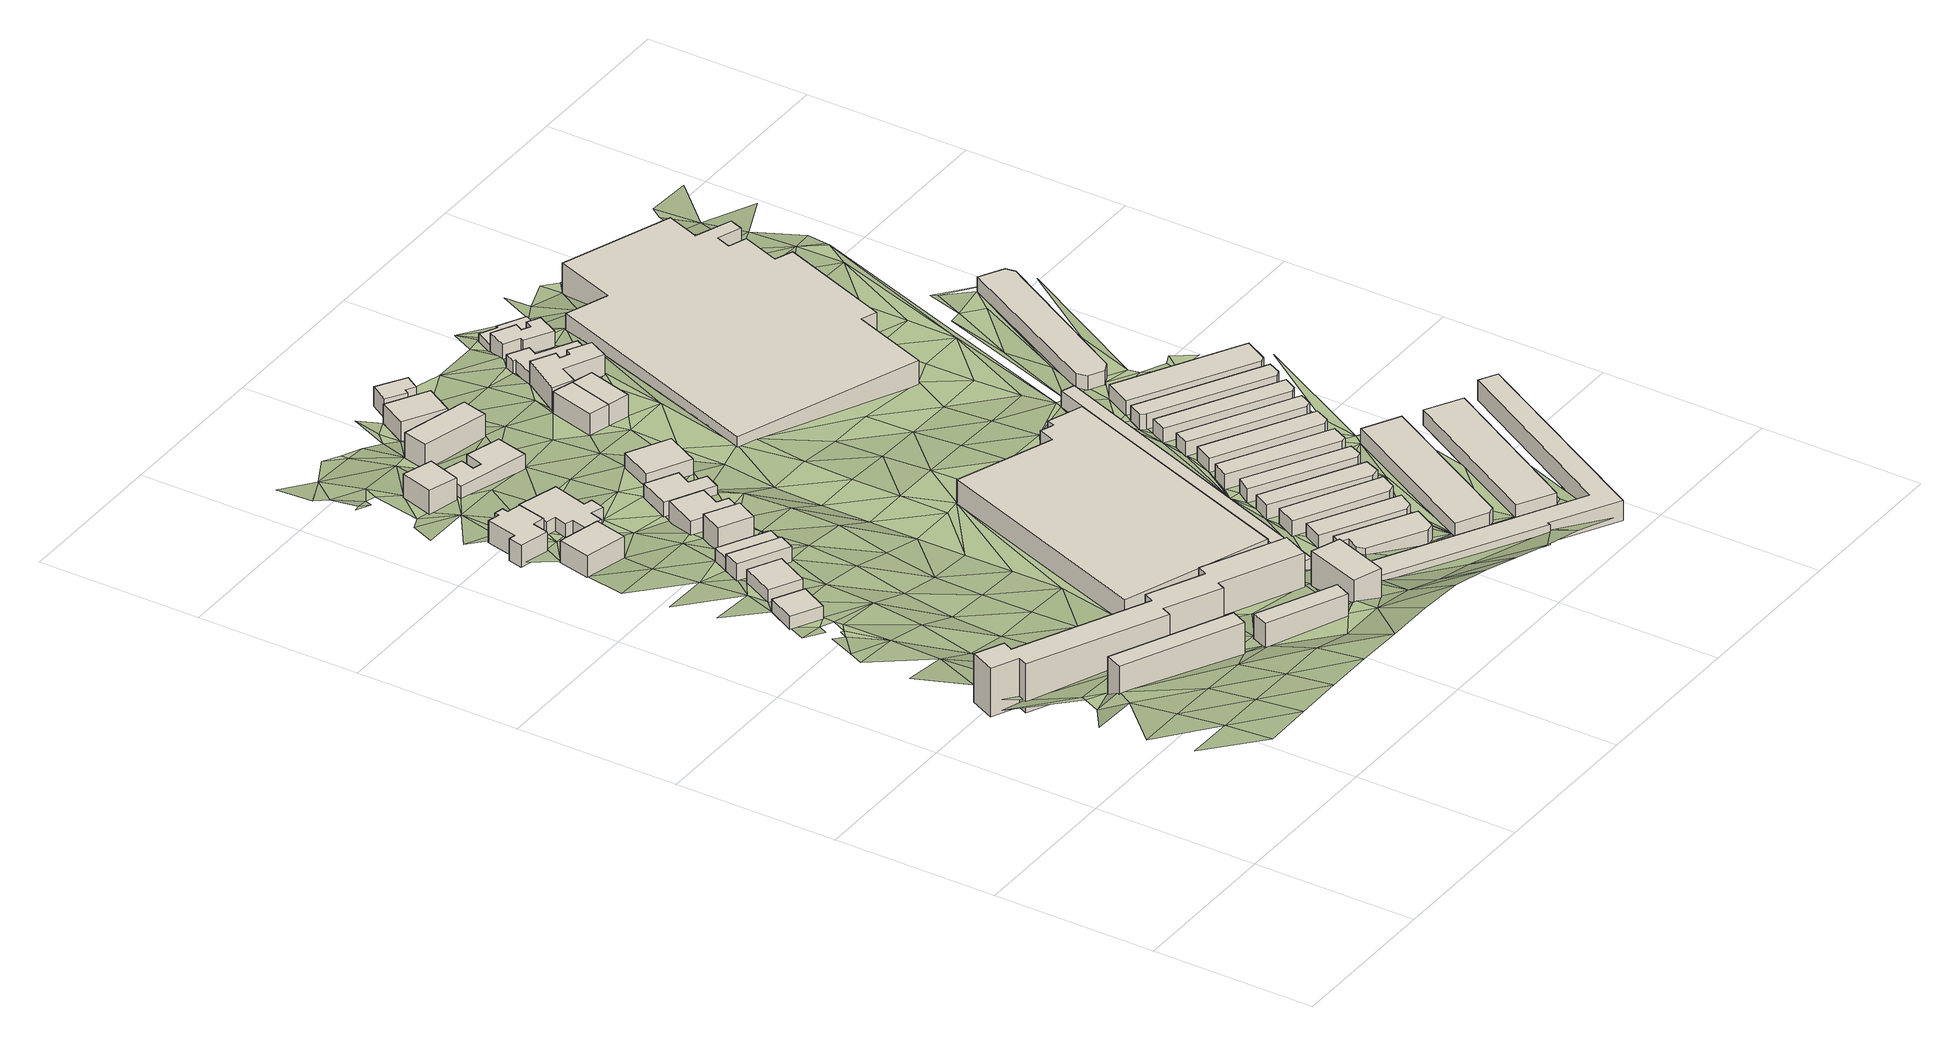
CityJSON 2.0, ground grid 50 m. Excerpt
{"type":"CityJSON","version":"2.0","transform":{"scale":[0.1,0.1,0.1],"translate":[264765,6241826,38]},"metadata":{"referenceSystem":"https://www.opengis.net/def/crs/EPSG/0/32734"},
"CityObjects":{
"building1":{"type":"Building","attributes":{"building":"apartments","building:levels":"3","building:flats":"6","footprint":{"type":"Polygon"},"plus_code":"C3X4XHXC+XXV","ground_height":62.07,"building_height":9.7,"roof_height":71.77},"geometry":[{"type":"Solid","lod":"1","boundaries":[[[[0,1,2,3]],[[1,4,5,2]],[[4,6,7,5]],[[6,0,3,7]],[[3,2,5,7]],[[6,4,1,0]]]]}]},
"building2":{"type":"Building","attributes":{"address":"43 Queens Park Road Woodstock Cape Town","building":"house","building:levels":"1","footprint":{"type":"Polygon"},"plus_code":"CVXWX4X4+XWW","ground_height":56.49,"building_height":4.1,"roof_height":60.59},"geometry":[{"type":"Solid","lod":"1","boundaries":[[[[8,9,10,11]],[[9,12,13,10]],[[12,14,15,13]],[[14,8,11,15]],[[11,10,13,15]],[[14,12,9,8]]]]}]},
"building3":{"type":"Building","attributes":{"building":"apartments","building:levels":"3","building:flats":"22","footprint":{"type":"Polygon"},"plus_code":"C3X7XRX8+XVR","ground_height":59.24,"building_height":9.7,"roof_height":68.94},"geometry":[{"type":"Solid","lod":"1","boundaries":[[[[16,17,18,19]],[[17,20,21,18]],[[20,22,23,21]],[[22,24,25,23]],[[24,26,27,25]],[[26,28,29,27]],[[28,30,31,29]],[[30,32,33,31]],[[32,34,35,33]],[[34,36,37,35]],[[36,38,39,37]],[[38,40,41,39]],[[40,42,43,41]],[[42,44,45,43]],[[44,46,47,45]],[[46,16,19,47]],[[19,18,21,23,25,27,29,31,33,35,37,39,41,43,45,47]],[[46,44,42,40,38,36,34,32,30,28,26,24,22,20,17,16]]]]}]},
"building4":{"type":"Building","attributes":{"address":"41 Queens Park Road Woodstock Cape Town","building":"house","building:levels":"1","footprint":{"type":"Polygon"},"plus_code":"C2XCX2X8+XPV","ground_height":55.26,"building_height":4.1,"roof_height":59.36},"geometry":[{"type":"Solid","lod":"1","boundaries":[[[[48,49,50,51]],[[49,52,53,50]],[[52,54,55,53]],[[54,48,51,55]],[[51,50,53,55]],[[54,52,49,48]]]]}]},
"building5":{"type":"Building","attributes":{"address":"44 Queens Park Road Salt River Cape Town","building":"house","building:levels":"2","footprint":{"type":"Polygon"},"plus_code":"CVXVXRXJ+XQV","ground_height":51.46,"building_height":6.9,"roof_height":58.36},"geometry":[{"type":"Solid","lod":"1","boundaries":[[[[56,57,58,59]],[[57,60,61,58]],[[60,62,63,61]],[[62,56,59,63]],[[59,58,61,63]],[[62,60,57,56]]]]}]},
"building6":{"type":"Building","attributes":{"address":"112 Upper Balfour Street Salt River Cape Town","building":"house","building:levels":"2","footprint":{"type":"Polygon"},"plus_code":"CVXRX8XC+X4V","ground_height":50.18,"building_height":6.9,"roof_height":57.08},"geometry":[{"type":"Solid","lod":"1","boundaries":[[[[64,65,66,67]],[[65,68,69,66]],[[68,70,71,69]],[[70,72,73,71]],[[72,74,75,73]],[[74,76,77,75]],[[76,78,79,77]],[[78,80,81,79]],[[80,82,83,81]],[[82,84,85,83]],[[84,86,87,85]],[[86,64,67,87]],[[67,66,69,71,73,75,77,79,81,83,85,87]],[[86,84,82,80,78,76,74,72,70,68,65,64]]]]}]},
"building7":{"type":"Building","attributes":{"building":"apartments","building:levels":"3","building:flats":"4","footprint":{"type":"Polygon"},"plus_code":"C4XWX5XC+XXV","ground_height":59.52,"building_height":9.7,"roof_height":69.22},"geometry":[{"type":"Solid","lod":"1","boundaries":[[[[88,89,90,91]],[[89,92,93,90]],[[92,94,95,93]],[[94,88,91,95]],[[91,90,93,95]],[[94,92,89,88]]]]}]},
"building8":{"type":"Building","attributes":{"address":"39 Queens Park Road Woodstock Cape Town","building":"house","building:levels":"1","footprint":{"type":"Polygon"},"plus_code":"C2XQX9XJ+XCR","ground_height":55.26,"building_height":4.1,"roof_height":59.36},"geometry":[{"type":"Solid","lod":"1","boundaries":[[[[96,97,98,99,100,101]],[[97,102,103,99,98]],[[102,104,105,103]],[[104,96,101,100,105]],[[100,99,103,105]],[[104,102,97,96]]]]}]},
"building9":{"type":"Building","attributes":{"address":"37 Queens Park Road Woodstock Cape Town","building":"house","building:levels":"1","footprint":{"type":"Polygon"},"plus_code":"C2XVXXXR+X7R","ground_height":54.15,"building_height":4.1,"roof_height":58.25},"geometry":[{"type":"Solid","lod":"1","boundaries":[[[[106,107,108,101]],[[107,109,110,108]],[[109,111,112,110]],[[111,106,101,112]],[[101,108,110,112]],[[111,109,107,106]]]]}]},
"building10":{"type":"Building","attributes":{"address":"114 Upper Balfour Street Woodstock Cape Town","building":"house","building:levels":"1","footprint":{"type":"Polygon"},"plus_code":"C2XFXVXF+X8X","ground_height":51.04,"building_height":4.1,"roof_height":55.14},"geometry":[{"type":"Solid","lod":"1","boundaries":[[[[113,114,115,116]],[[114,117,118,115]],[[117,119,120,118]],[[119,121,122,120]],[[121,123,124,122]],[[123,125,126,124]],[[125,127,128,126]],[[127,129,130,128]],[[129,131,132,130]],[[131,133,134,132]],[[133,135,136,134]],[[135,113,116,136]],[[116,115,118,120,122,124,126,128,130,132,134,136]],[[135,133,131,129,127,125,123,121,119,117,114,113]]]]}]},
"building11":{"type":"Building","attributes":{"address":"35 Queens Park Road Woodstock Cape Town","building":"house","building:levels":"2","footprint":{"type":"Polygon"},"plus_code":"C3X5XFXP+X7X","ground_height":53.96,"building_height":6.9,"roof_height":60.86},"geometry":[{"type":"Solid","lod":"1","boundaries":[[[[137,138,139,140]],[[138,141,142,139]],[[141,143,144,142]],[[143,137,140,144]],[[140,139,142,144]],[[143,141,138,137]]]]}]},
"building12":{"type":"Building","attributes":{"address":"111 Upper Balfour Street Salt River Cape Town","building":"house","building:levels":"2","footprint":{"type":"Polygon"},"plus_code":"C2X5XVX8+X2W","ground_height":48.7,"building_height":6.9,"roof_height":55.6},"geometry":[{"type":"Solid","lod":"1","boundaries":[[[[145,146,147,148]],[[146,149,150,147]],[[149,151,152,150]],[[151,145,148,152]],[[148,147,150,152]],[[151,149,146,145]]]]}]},
"building13":{"type":"Building","attributes":{"address":"33 Queens Park Road Woodstock Cape Town","building":"house","building:levels":"1","footprint":{"type":"Polygon"},"plus_code":"C3XCX3X8+XQV","ground_height":52.84,"building_height":4.1,"roof_height":56.94},"geometry":[{"type":"Solid","lod":"1","boundaries":[[[[153,154,155,156]],[[154,157,158,155]],[[157,159,160,158]],[[159,161,162,160]],[[161,163,164,162]],[[163,153,156,164]],[[156,155,158,160,162,164]],[[163,161,159,157,154,153]]]]}]},
"building14":{"type":"Building","attributes":{"building":"apartments","building:levels":"3","building:flats":"4","footprint":{"type":"Polygon"},"plus_code":"C6X4XMXR+XXW","ground_height":59.52,"building_height":9.7,"roof_height":69.22},"geometry":[{"type":"Solid","lod":"1","boundaries":[[[[165,166,167,168]],[[166,169,170,167]],[[169,171,172,170]],[[171,165,168,172]],[[168,167,170,172]],[[171,169,166,165]]]]}]},
"building15":{"type":"Building","attributes":{"address":"40 Queens Park Road Salt River Cape Town","building":"house","building:levels":"1","footprint":{"type":"Polygon"},"plus_code":"C3X8X2X9+XMR","ground_height":48.55,"building_height":4.1,"roof_height":52.65},"geometry":[{"type":"Solid","lod":"1","boundaries":[[[[173,174,175,176]],[[174,177,178,175]],[[177,179,180,178]],[[179,181,182,180]],[[181,183,184,182]],[[183,185,186,184]],[[185,187,188,186]],[[187,173,176,188]],[[176,175,178,180,182,184,186,188]],[[187,185,183,181,179,177,174,173]]]]}]},
"building16":{"type":"Building","attributes":{"address":"31 Queens Park Road Woodstock Cape Town","building":"house","building:levels":"1","footprint":{"type":"Polygon"},"plus_code":"C3XPXHXF+X6W","ground_height":50.6,"building_height":4.1,"roof_height":54.7},"geometry":[{"type":"Solid","lod":"1","boundaries":[[[[189,190,191,192]],[[190,193,194,191]],[[193,195,196,194]],[[195,197,198,196]],[[197,199,200,198]],[[199,189,192,200]],[[192,191,194,196,198,200]],[[199,197,195,193,190,189]]]]}]},
"building17":{"type":"Building","attributes":{"address":"29 Queens Park Road Woodstock Cape Town","building":"house","building:levels":"1","footprint":{"type":"Polygon"},"plus_code":"C4X8X3XC+XWV","ground_height":50.25,"building_height":4.1,"roof_height":54.35},"geometry":[{"type":"Solid","lod":"1","boundaries":[[[[201,202,203,204]],[[202,205,206,203]],[[205,207,208,206]],[[207,201,204,208]],[[204,203,206,208]],[[207,205,202,201]]]]}]},
"building18":{"type":"Building","attributes":{"address":"38 Queens Park Road Salt River Cape Town","building":"apartments","building:levels":"3","footprint":{"type":"Polygon"},"plus_code":"C3XFXFXV+XMX","ground_height":44.3,"building_height":9.7,"roof_height":54},"geometry":[{"type":"Solid","lod":"1","boundaries":[[[[209,210,211,212]],[[210,213,214,211]],[[213,215,216,214]],[[215,209,212,216]],[[212,211,214,216]],[[215,213,210,209]]]]}]},
"building19":{"type":"Building","attributes":{"address":"47A Queens Park Road Salt River Cape Town","building":"industrial","building:levels":"2","footprint":{"type":"Polygon"},"plus_code":"C6XHXMXW+X4W","ground_height":46.07,"building_height":6.9,"roof_height":52.97},"geometry":[{"type":"Solid","lod":"1","boundaries":[[[[217,218,219,220]],[[218,221,222,219]],[[221,223,224,222]],[[223,225,226,224]],[[225,227,228,226]],[[227,229,230,228]],[[229,231,232,230]],[[231,217,220,232]],[[220,219,222,224,226,228,230,232]],[[231,229,227,225,223,221,218,217]]]]}]},
"building20":{"type":"Building","attributes":{"address":"5 Hares Crescent Salt River Cape Town","building":"house","building:levels":"1","footprint":{"type":"Polygon"},"plus_code":"C3XXX5XF+XJV","ground_height":44.52,"building_height":4.1,"roof_height":48.62},"geometry":[{"type":"Solid","lod":"1","boundaries":[[[[233,234,235,236]],[[234,237,238,235]],[[237,239,240,238]],[[239,233,236,240]],[[236,235,238,240]],[[239,237,234,233]]]]}]},
"building21":{"type":"Building","attributes":{"address":"113 Upper Balfour Street Salt River Cape Town","building":"house","building:levels":"2","footprint":{"type":"Polygon"},"plus_code":"C4XVXJXW+X2X","ground_height":48.28,"building_height":6.9,"roof_height":55.18},"geometry":[{"type":"Solid","lod":"1","boundaries":[[[[241,242,243,244]],[[242,245,246,243]],[[245,247,248,246]],[[247,241,244,248]],[[244,243,246,248]],[[247,245,242,241]]]]}]},
"building22":{"type":"Building","attributes":{"address":"6 Hares Crescent Salt River Cape Town","building":"house","building:levels":"1","footprint":{"type":"Polygon"},"plus_code":"C4X4XHXH+XGX","ground_height":44.52,"building_height":4.1,"roof_height":48.62},"geometry":[{"type":"Solid","lod":"1","boundaries":[[[[249,250,251,252,253]],[[250,254,255,251]],[[254,256,257,255]],[[256,258,259,257]],[[258,260,261,262,259]],[[260,249,253,252,262,261]],[[252,251,255,257,259,262]],[[260,258,256,254,250,249]]]]}]},
"building23":{"type":"Building","attributes":{"building":"warehouse","building:levels":"1","footprint":{"type":"Polygon"},"plus_code":"C8X2XHXH+XCX","ground_height":47.73,"building_height":4.1,"roof_height":51.83},"geometry":[{"type":"Solid","lod":"1","boundaries":[[[[263,264,265,266]],[[264,267,268,265]],[[267,269,270,268]],[[269,271,272,270]],[[271,273,274,272]],[[273,275,276,274]],[[275,277,278,276]],[[277,263,266,278]],[[266,265,268,270,272,274,276,278]],[[277,275,273,271,269,267,264,263]]]]}]},
"building24":{"type":"Building","attributes":{"address":"115 Upper Balfour Street Salt River Cape Town","building":"house","building:levels":"2","footprint":{"type":"Polygon"},"plus_code":"C5X6X8X5+X3V","ground_height":48.28,"building_height":6.9,"roof_height":55.18},"geometry":[{"type":"Solid","lod":"1","boundaries":[[[[242,241,244,243]],[[241,279,280,244]],[[279,281,282,280]],[[281,242,243,282]],[[243,244,280,282]],[[281,279,241,242]]]]}]},
"building25":{"type":"Building","attributes":{"building":"warehouse","building:levels":"1","footprint":{"type":"Polygon"},"plus_code":"C8X7XVXJ+X9X","ground_height":47.1,"building_height":4.1,"roof_height":51.2},"geometry":[{"type":"Solid","lod":"1","boundaries":[[[[283,284,285,286]],[[284,287,288,285]],[[287,289,290,288]],[[289,291,292,290]],[[291,283,286,292]],[[286,285,288,290,292]],[[291,289,287,284,283]]]]}]},
"building26":{"type":"Building","attributes":{"building":"warehouse","building:levels":"1","footprint":{"type":"Polygon"},"plus_code":"C8XFX9X9+X3W","ground_height":47.24,"building_height":4.1,"roof_height":51.34},"geometry":[{"type":"Solid","lod":"1","boundaries":[[[[293,294,295,296]],[[294,297,298,295]],[[297,299,300,298]],[[299,301,302,300]],[[301,293,296,302]],[[296,295,298,300,302]],[[301,299,297,294,293]]]]}]},
"building27":{"type":"Building","attributes":{"building":"warehouse","building:levels":"1","footprint":{"type":"Polygon"},"plus_code":"C7XXX4XF+XPX","ground_height":46.13,"building_height":4.1,"roof_height":50.23},"geometry":[{"type":"Solid","lod":"1","boundaries":[[[[303,304,305,306]],[[304,307,308,305]],[[307,309,310,308]],[[309,303,306,310]],[[306,305,308,310]],[[309,307,304,303]]]]}]},
"building28":{"type":"Building","attributes":{"address":"25A Queens Park Road Salt River Cape Town","building":"house","building:levels":"2","footprint":{"type":"Polygon"},"plus_code":"C5XHXJXW+X7W","ground_height":47.18,"building_height":6.9,"roof_height":54.08},"geometry":[{"type":"Solid","lod":"1","boundaries":[[[[311,312,313,314,315]],[[312,316,317,313]],[[316,318,319,317]],[[318,320,321,319]],[[320,322,323,324,321]],[[322,325,326,327,324,323]],[[325,328,329,327,326]],[[328,330,331,329]],[[330,332,333,334,331]],[[332,311,315,314,334,333]],[[314,313,317,319,321,324,327,329,331,334]],[[332,330,328,325,322,320,318,316,312,311]]]]}]},
"building29":{"type":"Building","attributes":{"building":"warehouse","building:levels":"1","footprint":{"type":"Polygon"},"plus_code":"C8XJXPXM+X2V","ground_height":46.79,"building_height":4.1,"roof_height":50.89},"geometry":[{"type":"Solid","lod":"1","boundaries":[[[[335,336,337,338]],[[336,339,340,337]],[[339,341,342,340]],[[341,343,344,342]],[[343,335,338,344]],[[338,337,340,342,344]],[[343,341,339,336,335]]]]}]},
"building30":{"type":"Building","attributes":{"building":"warehouse","building:levels":"1","footprint":{"type":"Polygon"},"plus_code":"C8XHX3XV+X8W","ground_height":49.06,"building_height":4.1,"roof_height":53.16},"geometry":[{"type":"Solid","lod":"1","boundaries":[[[[345,346,347,348]],[[346,349,350,347]],[[349,351,352,350]],[[351,353,354,352]],[[353,355,356,354]],[[355,357,358,356]],[[357,359,360,358]],[[359,345,348,360]],[[348,347,350,352,354,356,358,360]],[[359,357,355,353,351,349,346,345]]]]}]},
"building31":{"type":"Building","attributes":{"address":"25 Queens Park Road Salt River Cape Town","building":"house","building:levels":"1","footprint":{"type":"Polygon"},"plus_code":"C5XMXFX6+XHV","ground_height":46.24,"building_height":4.1,"roof_height":50.34},"geometry":[{"type":"Solid","lod":"1","boundaries":[[[[361,362,333,315]],[[362,363,326,333]],[[363,364,323,326]],[[364,365,366,323]],[[365,367,368,366]],[[367,369,370,368]],[[369,371,372,370]],[[371,373,374,372]],[[373,375,376,374]],[[375,361,315,376]],[[315,333,326,323,366,368,370,372,374,376]],[[375,373,371,369,367,365,364,363,362,361]]]]}]},
"building32":{"type":"Building","attributes":{"building":"warehouse","building:levels":"1","footprint":{"type":"Polygon"},"plus_code":"C8XVX3XH+X4R","ground_height":46.79,"building_height":4.1,"roof_height":50.89},"geometry":[{"type":"Solid","lod":"1","boundaries":[[[[377,378,379,380]],[[378,381,382,379]],[[381,383,384,382]],[[383,385,386,384]],[[385,377,380,386]],[[380,379,382,384,386]],[[385,383,381,378,377]]]]}]},
"building33":{"type":"Building","attributes":{"building":"warehouse","building:levels":"1","footprint":{"type":"Polygon"},"plus_code":"C9X2XJXF+X6R","ground_height":46.79,"building_height":4.1,"roof_height":50.89},"geometry":[{"type":"Solid","lod":"1","boundaries":[[[[387,388,389,390]],[[388,391,392,389]],[[391,393,394,392]],[[393,395,396,394]],[[395,387,390,396]],[[390,389,392,394,396]],[[395,393,391,388,387]]]]}]},
"building34":{"type":"Building","attributes":{"building":"warehouse","building:levels":"1","footprint":{"type":"Polygon"},"plus_code":"C9XMXQXP+XVV","ground_height":47.44,"building_height":4.1,"roof_height":51.54},"geometry":[{"type":"Solid","lod":"1","boundaries":[[[[397,398,399,400]],[[398,401,402,399]],[[401,403,404,402]],[[403,405,406,404]],[[405,397,400,406]],[[400,399,402,404,406]],[[405,403,401,398,397]]]]}]},
"building35":{"type":"Building","attributes":{"address":"23A Queens Park Road Salt River Cape Town","building":"house","building:levels":"1","footprint":{"type":"Polygon"},"plus_code":"C6X2XCX3+XGR","ground_height":46.24,"building_height":4.1,"roof_height":50.34},"geometry":[{"type":"Solid","lod":"1","boundaries":[[[[407,408,409,410,411,412]],[[408,413,414,415,410,409]],[[413,416,417,418,415,414]],[[416,419,420,418,417]],[[419,421,422,420]],[[421,423,424,422]],[[423,425,426,424]],[[425,427,428,426]],[[427,429,430,428]],[[429,407,412,411,430]],[[411,410,415,418,420,422,424,426,428,430]],[[429,427,425,423,421,419,416,413,408,407]]]]}]},
"building36":{"type":"Building","attributes":{"building":"warehouse","building:levels":"1","footprint":{"type":"Polygon"},"plus_code":"C9X7XGX8+X4X","ground_height":46.82,"building_height":4.1,"roof_height":50.92},"geometry":[{"type":"Solid","lod":"1","boundaries":[[[[431,432,433,434]],[[432,435,436,433]],[[435,437,438,436]],[[437,439,440,438]],[[439,431,434,440]],[[434,433,436,438,440]],[[439,437,435,432,431]]]]}]},
"building37":{"type":"Building","attributes":{"address":"23 Queens Park Road Salt River Cape Town","building":"house","building:levels":"1","footprint":{"type":"Polygon"},"plus_code":"C6X9X2XM+X9R","ground_height":42.43,"building_height":4.1,"roof_height":46.53},"geometry":[{"type":"Solid","lod":"1","boundaries":[[[[441,442,443,444]],[[442,445,446,443]],[[445,447,448,446]],[[447,449,450,448]],[[449,451,412,450]],[[451,452,453,412]],[[452,454,455,453]],[[454,456,457,455]],[[456,458,459,457]],[[458,441,444,459]],[[444,443,446,448,450,412,453,455,457,459]],[[458,456,454,452,451,449,447,445,442,441]]]]}]},
"building38":{"type":"Building","attributes":{"building":"warehouse","building:levels":"1","footprint":{"type":"Polygon"},"plus_code":"C9XFX5X4+X7X","ground_height":46.74,"building_height":4.1,"roof_height":50.84},"geometry":[{"type":"Solid","lod":"1","boundaries":[[[[460,461,462,463]],[[461,464,465,462]],[[464,466,467,465]],[[466,468,469,467]],[[468,460,463,469]],[[463,462,465,467,469]],[[468,466,464,461,460]]]]}]},
"building39":{"type":"Building","attributes":{"building":"warehouse","building:levels":"1","footprint":{"type":"Polygon"},"plus_code":"CCXFXWX7+XHX","ground_height":47.46,"building_height":4.1,"roof_height":51.56},"geometry":[{"type":"Solid","lod":"1","boundaries":[[[[470,471,472,473]],[[471,474,475,472]],[[474,476,477,475]],[[476,470,473,477]],[[473,472,475,477]],[[476,474,471,470]]]]}]},
"building40":{"type":"Building","attributes":{"building":"warehouse","building:levels":"1","footprint":{"type":"Polygon"},"plus_code":"C9XJX8XG+XGW","ground_height":46.74,"building_height":4.1,"roof_height":50.84},"geometry":[{"type":"Solid","lod":"1","boundaries":[[[[478,479,480,481]],[[479,482,483,480]],[[482,484,485,483]],[[484,486,487,485]],[[486,478,481,487]],[[481,480,483,485,487]],[[486,484,482,479,478]]]]}]},
"building41":{"type":"Building","attributes":{"address":"33 Brickfield Road Salt River Cape Town","building":"industrial","building:levels":"2","footprint":{"type":"Polygon"},"plus_code":"C7XJX8X2+X5X","ground_height":43.61,"building_height":6.9,"roof_height":50.51},"geometry":[{"type":"Solid","lod":"1","boundaries":[[[[488,489,490,491]],[[489,492,493,490]],[[492,494,495,493]],[[494,496,497,495]],[[496,498,499,497]],[[498,500,501,499]],[[500,502,503,501]],[[502,504,505,503]],[[504,506,507,505]],[[506,508,509,507]],[[508,510,511,509]],[[510,512,513,511]],[[512,514,515,513]],[[514,516,517,515]],[[516,518,519,517]],[[518,488,491,519]],[[491,490,493,495,497,499,501,503,505,507,509,511,513,515,517,519]],[[518,516,514,512,510,508,506,504,502,500,498,496,494,492,489,488]]]]}]},
"building42":{"type":"Building","attributes":{"building":"warehouse","building:levels":"1","footprint":{"type":"Polygon"},"plus_code":"C9XRX8XQ+X9V","ground_height":46.63,"building_height":4.1,"roof_height":50.73},"geometry":[{"type":"Solid","lod":"1","boundaries":[[[[520,521,522,523]],[[521,524,525,522]],[[524,526,527,525]],[[526,528,529,527]],[[528,530,531,529]],[[530,520,523,531]],[[523,522,525,527,529,531]],[[530,528,526,524,521,520]]]]}]},
"building43":{"type":"Building","attributes":{"building":"warehouse","building:levels":"1","footprint":{"type":"Polygon"},"plus_code":"CCX2XVX7+XGX","ground_height":46.15,"building_height":4.1,"roof_height":50.25},"geometry":[{"type":"Solid","lod":"1","boundaries":[[[[532,533,534,535]],[[533,536,537,534]],[[536,538,539,537]],[[538,540,541,539]],[[540,532,535,541]],[[535,534,537,539,541]],[[540,538,536,533,532]]]]}]},
"building44":{"type":"Building","attributes":{"building":"warehouse","building:levels":"1","footprint":{"type":"Polygon"},"plus_code":"CCX3XXX4+XFW","ground_height":45.34,"building_height":4.1,"roof_height":49.44},"geometry":[{"type":"Solid","lod":"1","boundaries":[[[[542,543,544,545]],[[543,546,547,544]],[[546,548,549,547]],[[548,550,551,549]],[[550,552,553,551]],[[552,554,555,553]],[[554,542,545,555]],[[545,544,547,549,551,553,555]],[[554,552,550,548,546,543,542]]]]}]},
"terrain1":{"type":"TINRelief","geometry":[{"type":"CompositeSurface","lod":"1","boundaries":[[[556,557,558]],[[557,559,560]],[[560,559,561]],[[557,556,562]],[[563,564,561]],[[559,557,565]],[[565,557,562]],[[566,567,568]],[[566,569,567]],[[561,570,563]],[[559,571,561]],[[568,572,573]],[[563,574,569]],[[559,565,571]],[[563,570,574]],[[561,571,570]],[[567,569,574]],[[565,562,575]],[[576,577,578]],[[579,568,567]],[[580,581,578]],[[574,579,567]],[[581,576,578]],[[571,565,582]],[[570,571,583]],[[584,585,586]],[[575,582,565]],[[580,587,588]],[[585,584,576]],[[586,589,590]],[[581,580,591]],[[589,586,585]],[[582,583,571]],[[592,579,574]],[[576,581,591]],[[579,593,568]],[[594,595,596]],[[595,597,596]],[[588,591,580]],[[583,598,570]],[[599,589,585]],[[589,599,600]],[[582,575,601]],[[576,602,585]],[[599,585,603]],[[594,596,604]],[[605,588,587]],[[592,574,1]],[[599,603,606]],[[591,602,576]],[[606,604,596]],[[583,582,607]],[[608,609,8]],[[585,610,603]],[[579,592,593]],[[582,601,607]],[[588,611,591]],[[585,602,610]],[[612,606,603]],[[604,606,612]],[[14,613,8]],[[608,8,613]],[[583,614,598]],[[615,616,608]],[[614,583,607]],[[602,591,617]],[[612,603,610]],[[604,612,14]],[[588,605,611]],[[591,611,617]],[[613,14,618]],[[608,613,619]],[[593,592,620]],[[621,622,623]],[[607,601,624]],[[1,620,592]],[[615,621,623]],[[1,598,625]],[[598,614,625]],[[626,610,602]],[[615,608,627]],[[619,627,608]],[[593,620,628]],[[602,617,626]],[[625,629,1]],[[612,630,14]],[[14,630,618]],[[631,614,607]],[[605,632,611]],[[1,629,620]],[[610,633,612]],[[615,627,96]],[[631,607,624]],[[634,635,636]],[[622,621,56]],[[611,637,617]],[[626,633,610]],[[621,615,638]],[[619,639,627]],[[632,637,611]],[[618,630,54]],[[628,620,640]],[[96,638,615]],[[625,614,641]],[[54,639,619]],[[640,620,629]],[[630,612,642]],[[636,643,634]],[[644,626,617]],[[633,642,612]],[[645,70,646]],[[647,627,639]],[[641,614,631]],[[630,647,54]],[[636,648,643]],[[649,634,643]],[[650,56,621]],[[617,637,644]],[[638,650,621]],[[57,648,636]],[[639,54,647]],[[645,72,70]],[[629,651,640]],[[652,649,643]],[[633,626,653]],[[632,20,637]],[[631,624,654]],[[70,655,646]],[[656,655,657]],[[642,658,630]],[[630,658,647]],[[652,643,659]],[[660,643,648]],[[643,660,659]],[[629,88,651]],[[626,644,653]],[[22,20,632]],[[638,661,650]],[[662,640,651]],[[57,56,663]],[[664,68,65]],[[64,652,659]],[[624,665,654]],[[648,666,660]],[[70,68,655]],[[659,660,667]],[[65,64,664]],[[657,655,668]],[[663,56,650]],[[109,661,638]],[[669,648,57]],[[642,633,670]],[[641,631,654]],[[671,644,637]],[[672,68,664]],[[672,64,659]],[[650,661,138]],[[672,664,64]],[[653,670,633]],[[663,669,57]],[[68,672,655]],[[673,647,674]],[[674,647,658]],[[655,675,668]],[[676,677,678]],[[637,20,679]],[[637,679,671]],[[138,680,650]],[[661,109,681]],[[650,680,663]],[[658,642,682]],[[683,668,675]],[[684,678,677]],[[674,109,673]],[[88,641,685]],[[686,662,651]],[[654,685,641]],[[651,88,687]],[[688,669,663]],[[689,669,688]],[[690,678,684]],[[670,682,642]],[[691,668,683]],[[679,20,692]],[[693,675,655]],[[653,644,694]],[[109,674,695]],[[109,695,681]],[[644,671,694]],[[685,687,88]],[[658,696,674]],[[665,697,654]],[[153,663,680]],[[672,698,655]],[[699,700,701]],[[693,655,702]],[[703,680,138]],[[704,690,684]],[[704,684,691]],[[694,670,653]],[[690,699,701]],[[686,651,687]],[[681,695,705]],[[688,663,706]],[[704,691,683]],[[696,658,682]],[[707,685,654]],[[20,708,692]],[[113,709,672]],[[655,698,702]],[[138,705,703]],[[692,710,679]],[[663,153,706]],[[698,672,709]],[[113,711,712]],[[704,699,690]],[[695,674,713]],[[685,714,687]],[[703,705,695]],[[693,702,715]],[[716,682,670]],[[654,717,707]],[[713,674,696]],[[717,654,697]],[[688,718,712]],[[693,715,146]],[[686,687,714]],[[716,670,694]],[[719,704,683]],[[710,692,708]],[[720,688,706]],[[712,718,113]],[[706,153,721]],[[722,703,695]],[[146,719,683]],[[699,704,719]],[[688,720,718]],[[722,695,713]],[[723,709,113]],[[724,146,715]],[[725,721,726]],[[696,682,727]],[[728,682,716]],[[714,708,686]],[[679,729,671]],[[730,702,698]],[[707,717,731]],[[732,679,710]],[[698,709,730]],[[715,733,724]],[[721,734,706]],[[735,725,703]],[[146,724,736]],[[718,723,113]],[[731,165,707]],[[713,696,727]],[[697,737,717]],[[725,734,721]],[[733,738,739]],[[727,682,728]],[[719,146,736]],[[735,703,722]],[[708,714,740]],[[723,730,709]],[[724,733,741]],[[742,699,719]],[[699,742,743]],[[744,694,671]],[[740,714,165]],[[739,741,733]],[[720,745,718]],[[724,741,736]],[[725,735,734]],[[708,732,710]],[[722,713,746]],[[731,717,747]],[[745,720,197]],[[748,719,736]],[[727,746,713]],[[749,717,737]],[[740,732,708]],[[165,731,747]],[[742,719,748]],[[732,729,679]],[[723,718,750]],[[734,735,193]],[[745,750,718]],[[742,751,743]],[[744,716,694]],[[736,741,752]],[[717,749,747]],[[197,195,753]],[[193,753,195]],[[722,754,735]],[[755,740,165]],[[748,756,742]],[[751,742,756]],[[197,757,745]],[[716,744,728]],[[722,746,754]],[[741,173,752]],[[758,730,723]],[[759,727,728]],[[740,760,732]],[[753,757,197]],[[165,747,755]],[[193,757,753]],[[761,193,735]],[[750,758,723]],[[748,762,756]],[[736,752,763]],[[727,759,746]],[[749,737,764]],[[735,754,761]],[[740,765,760]],[[740,755,765]],[[173,730,766]],[[234,748,767]],[[748,234,762]],[[757,193,768]],[[763,752,173]],[[732,760,729]],[[766,730,758]],[[747,749,769]],[[748,209,767]],[[744,759,728]],[[193,761,768]],[[770,754,746]],[[201,758,750]],[[765,771,760]],[[772,762,234]],[[770,746,759]],[[769,749,764]],[[763,173,773]],[[768,201,757]],[[766,773,173]],[[774,765,755]],[[772,775,762]],[[776,761,754]],[[777,234,767]],[[729,760,778]],[[771,765,779]],[[234,233,772]],[[758,247,766]],[[770,776,754]],[[765,774,780]],[[767,209,777]],[[779,765,780]],[[774,755,781]],[[744,770,759]],[[782,758,201]],[[773,209,763]],[[233,775,772]],[[783,771,779]],[[201,768,784]],[[785,768,761]],[[782,247,758]],[[786,779,780]],[[787,769,764]],[[788,771,783]],[[776,789,761]],[[209,773,790]],[[201,784,782]],[[245,773,766]],[[783,779,264]],[[245,766,247]],[[769,791,747]],[[777,209,790]],[[784,768,785]],[[785,761,789]],[[233,792,250]],[[793,770,744]],[[782,794,247]],[[771,788,339]],[[774,781,795]],[[792,233,796]],[[777,790,796]],[[284,788,783]],[[790,773,797]],[[798,776,770]],[[793,744,799]],[[773,245,797]],[[800,801,792]],[[794,782,802]],[[783,264,803]],[[792,804,800]],[[788,284,805]],[[771,339,806]],[[792,796,804]],[[785,789,807]],[[804,801,800]],[[782,784,808]],[[776,798,789]],[[787,791,769]],[[785,808,784]],[[770,793,798]],[[755,809,781]],[[294,339,788]],[[795,781,810]],[[796,790,811]],[[804,796,812]],[[744,813,799]],[[245,242,814]],[[245,814,797]],[[797,811,790]],[[782,808,802]],[[729,778,815]],[[807,789,816]],[[814,242,817]],[[803,264,818]],[[760,307,778]],[[795,819,820]],[[821,793,799]],[[822,805,284]],[[789,798,816]],[[796,823,812]],[[788,805,824]],[[819,795,810]],[[781,825,810]],[[814,826,797]],[[817,242,281]],[[336,806,339]],[[823,796,811]],[[819,818,820]],[[787,827,791]],[[826,811,797]],[[802,828,281]],[[381,806,336]],[[828,802,808]],[[821,799,813]],[[817,281,829]],[[830,819,810]],[[339,294,831]],[[771,806,832]],[[819,830,818]],[[798,793,833]],[[378,806,381]],[[793,821,834]],[[803,818,830]],[[835,791,827]],[[822,824,805]],[[381,336,836]],[[811,826,373]],[[830,810,822]],[[378,837,806]],[[825,781,809]],[[807,816,838]],[[810,825,839]],[[785,840,808]],[[833,816,798]],[[823,811,371]],[[281,841,829]],[[793,834,833]],[[837,388,806]],[[811,373,371]],[[785,807,842]],[[841,281,828]],[[808,841,828]],[[373,826,375]],[[843,821,813]],[[806,388,435]],[[831,294,844]],[[845,839,846]],[[846,839,825]],[[835,827,847]],[[848,849,850]],[[849,848,851]],[[822,810,852]],[[824,822,853]],[[371,854,823]],[[850,849,855]],[[849,851,855]],[[435,856,806]],[[834,821,857]],[[836,336,858]],[[821,843,857]],[[846,859,845]],[[816,833,838]],[[860,381,836]],[[837,378,861]],[[843,223,221]],[[808,840,841]],[[862,823,854]],[[371,863,854]],[[304,771,832]],[[371,369,863]],[[846,825,864]],[[778,307,815]],[[853,822,852]],[[479,806,856]],[[221,857,843]],[[834,865,833]],[[866,840,785]],[[432,856,435]],[[863,867,854]],[[842,807,838]],[[863,369,867]],[[809,864,825]],[[852,844,853]],[[369,367,868]],[[831,844,869]],[[857,865,834]],[[867,870,854]],[[479,832,806]],[[862,854,407]],[[322,841,840]],[[844,852,869]],[[810,397,852]],[[846,871,859]],[[836,858,860]],[[221,815,857]],[[838,833,872]],[[867,369,873]],[[388,874,435]],[[875,861,378]],[[861,876,837]],[[862,407,877]],[[864,809,878]],[[858,869,852]],[[856,461,479]],[[868,873,369]],[[322,840,868]],[[872,833,865]],[[859,405,845]],[[877,879,862]],[[880,858,852]],[[880,860,858]],[[881,882,883]],[[881,883,884]],[[307,857,815]],[[478,521,479]],[[865,857,885]],[[445,879,877]],[[856,432,886]],[[832,479,521]],[[866,868,840]],[[882,887,454]],[[445,877,447]],[[873,868,866]],[[882,881,887]],[[874,388,888]],[[838,872,842]],[[889,521,478]],[[880,852,397]],[[875,876,861]],[[890,873,891]],[[879,445,892]],[[866,891,873]],[[885,857,307]],[[521,520,832]],[[872,865,893]],[[894,878,809]],[[876,875,895]],[[397,875,880]],[[878,894,864]],[[405,859,871]],[[846,896,871]],[[891,866,890]],[[897,832,520]],[[461,898,479]],[[895,875,397]],[[885,893,865]],[[445,442,892]],[[442,890,866]],[[879,892,899]],[[886,432,900]],[[895,397,888]],[[532,832,897]],[[532,304,832]],[[901,842,872]],[[902,885,307]],[[872,893,901]],[[304,902,307]],[[903,888,397]],[[442,899,892]],[[874,888,904]],[[889,478,905]],[[906,442,866]],[[888,903,904]],[[903,397,907]],[[908,897,520]],[[909,902,304]],[[461,910,898]],[[906,899,442]],[[304,532,911]],[[907,397,405]],[[906,866,912]],[[913,904,903]],[[911,909,304]],[[842,901,914]],[[913,900,904]],[[903,907,915]],[[886,900,913]],[[911,532,916]],[[899,906,917]],[[405,915,907]],[[885,918,893]],[[886,913,919]],[[902,909,920]],[[842,914,921]],[[922,905,478]],[[913,910,919]],[[893,918,901]],[[923,899,917]],[[921,924,842]],[[532,925,916]],[[913,926,910]],[[906,912,489]],[[520,927,908]],[[920,928,902]],[[906,489,917]],[[901,918,914]],[[897,908,929]],[[926,898,910]],[[532,930,925]],[[916,931,932]],[[933,913,903]],[[925,931,916]],[[918,921,914]],[[921,934,924]],[[935,902,928]],[[917,489,936]],[[937,930,532]],[[938,932,931]],[[939,934,921]],[[925,930,940]],[[918,939,921]],[[489,941,936]],[[909,542,920]],[[940,930,942]],[[920,943,928]],[[944,942,930]],[[934,939,945]],[[918,885,946]],[[928,947,935]],[[934,945,948]],[[943,947,928]],[[949,941,489]],[[950,932,938]],[[943,920,542]],[[934,948,951]],[[952,938,931]],[[953,939,918]],[[939,953,945]],[[542,947,943]],[[954,947,955]],[[948,945,953]],[[951,956,957]],[[542,955,947]],[[956,958,957]],[[941,949,959]],[[960,961,958]],[[953,951,948]],[[941,959,962]],[[918,946,953]],[[963,954,955]],[[960,958,964]],[[956,951,965]],[[956,965,958]],[[966,949,967]],[[965,951,953]],[[958,965,964]],[[966,959,949]],[[966,962,959]],[[966,964,968]],[[964,965,968]],[[953,946,965]],[[962,966,969]],[[966,968,969]],[[965,946,970]],[[971,968,965]],[[970,971,965]],[[972,962,969]],[[972,969,973]],[[969,968,974]],[[969,975,973]]]}]}
},
"vertices":[
[543,377,215],[567,427,215],[567,427,338],[543,377,338],[208,594,215],[208,594,338],[184,543,215],[184,543,338],
[109,1586,185],[63,1500,185],[63,1500,226],[109,1586,226],[153,1453,185],[153,1453,226],[199,1538,185],[199,1538,226],
[948,446,155],[987,528,155],[987,528,309],[948,446,309],[738,646,155],[738,646,309],[723,615,155],[723,615,309],[552,696,155],[552,696,309],[537,665,155],[537,665,309],[139,853,155],[139,853,309],[154,884,155],[154,884,309],[67,925,155],[67,925,309],[31,849,155],[31,849,309],[112,811,155],[112,811,309],[98,781,155],[98,781,309],[506,589,155],[506,589,309],[520,618,155],[520,618,309],[690,537,155],[690,537,309],[702,562,155],[702,562,309],
[209,1729,173],[157,1628,173],[157,1628,214],[209,1729,214],[251,1579,173],[251,1579,214],[304,1680,173],[304,1680,214],
[183,2097,135],[207,2197,135],[207,2197,204],[183,2097,204],[74,2229,135],[74,2229,204],[50,2129,135],[50,2129,204],
[178,2423,122],[135,2433,122],[135,2433,191],[178,2423,191],[139,2451,122],[139,2451,191],[110,2458,122],[110,2458,191],[107,2443,122],[107,2443,191],[70,2452,122],[70,2452,191],[47,2354,122],[47,2354,191],[26,2359,122],[26,2359,191],[15,2314,122],[15,2314,191],[108,2292,122],[108,2292,191],[120,2342,122],[120,2342,191],[157,2333,122],[157,2333,191],
[863,290,215],[624,400,215],[624,400,312],[863,290,312],[601,350,215],[601,350,312],[839,240,215],[839,240,312],
[242,1815,161],[216,1765,161],[216,1765,202],[216,1765,214],[242,1815,214],[242,1815,202],[366,1687,161],[366,1687,214],[392,1736,161],[392,1736,214],
[242,1815,160],[392,1736,160],[392,1736,202],[418,1786,160],[418,1786,202],[268,1865,160],[268,1865,202],
[331,2406,117],[205,2442,117],[205,2442,171],[331,2406,171],[174,2335,117],[174,2335,171],[203,2327,117],[203,2327,171],[191,2288,117],[191,2288,171],[217,2281,117],[217,2281,171],[204,2235,117],[204,2235,171],[261,2218,117],[261,2218,171],[273,2258,117],[273,2258,171],[314,2246,117],[314,2246,171],[327,2291,117],[327,2291,171],[300,2298,117],[300,2298,171],
[452,1905,151],[354,1958,151],[354,1958,229],[452,1905,229],[318,1890,151],[318,1890,229],[416,1838,151],[416,1838,229],
[218,2645,101],[251,2747,101],[251,2747,176],[218,2645,176],[159,2776,101],[159,2776,176],[127,2674,101],[127,2674,176],
[410,2101,126],[357,2001,126],[357,2001,189],[410,2101,189],[486,1934,126],[486,1934,189],[507,1975,126],[507,1975,189],[473,1993,126],[473,1993,189],[504,2052,126],[504,2052,189],
[1052,403,202],[962,435,202],[962,435,312],[1052,403,312],[902,264,202],[902,264,312],[991,233,202],[991,233,312],
[476,2678,99],[367,2709,99],[367,2709,146],[476,2678,146],[349,2652,99],[349,2652,146],[320,2659,99],[320,2659,146],[334,2704,99],[334,2704,146],[262,2726,99],[262,2726,146],[228,2640,99],[228,2640,146],[451,2579,99],[451,2579,146],
[424,2127,122],[569,2051,122],[569,2051,167],[424,2127,167],[594,2099,122],[594,2099,167],[543,2126,122],[543,2126,167],[568,2171,122],[568,2171,167],[474,2221,122],[474,2221,167],
[701,2279,99],[575,2345,99],[575,2345,164],[701,2279,164],[520,2242,99],[520,2242,164],[647,2176,99],[647,2176,164],
[560,2840,80],[350,2893,80],[350,2893,160],[560,2840,160],[330,2816,80],[330,2816,160],[540,2762,80],[540,2762,160],
[1157,695,74],[1434,1456,74],[1434,1456,150],[1157,695,150],[1325,1495,74],[1325,1495,150],[1317,1471,74],[1317,1471,150],[1275,1486,74],[1275,1486,150],[1257,1436,74],[1257,1436,150],[957,1545,74],[957,1545,150],[706,858,74],[706,858,150],
[505,3059,45],[456,2974,45],[456,2974,106],[505,3059,106],[578,2904,45],[578,2904,106],[628,2989,45],[628,2989,106],
[740,2501,103],[779,2640,103],[779,2640,172],[740,2501,172],[713,2659,103],[713,2659,172],[674,2519,103],[674,2519,172],
[562,3126,45],[528,3071,45],[528,3071,106],[562,3126,106],[562,3126,91],[586,3034,45],[586,3034,106],[594,3047,45],[594,3047,106],[621,3029,45],[621,3029,106],[649,3073,45],[649,3073,91],[649,3073,106],
[1502,443,92],[1278,567,92],[1278,567,138],[1502,443,138],[1262,539,92],[1262,539,138],[1288,525,92],[1288,525,138],[1267,488,92],[1267,488,138],[1273,464,92],[1273,464,138],[1438,370,92],[1438,370,138],[1464,374,92],[1464,374,138],
[807,2482,103],[807,2482,172],[846,2622,103],[846,2622,172],
[1551,527,91],[1299,666,91],[1299,666,132],[1551,527,132],[1267,608,91],[1267,608,132],[1501,479,91],[1501,479,132],[1525,482,91],[1525,482,132],
[1600,614,84],[1321,764,84],[1321,764,133],[1600,614,133],[1287,702,84],[1287,702,133],[1549,562,84],[1549,562,133],[1575,568,84],[1575,568,133],
[1179,570,71],[1544,1550,71],[1544,1550,122],[1179,570,122],[1503,1565,71],[1503,1565,122],[1138,585,71],[1138,585,122],
[818,2798,88],[741,2679,88],[741,2679,161],[818,2798,161],[818,2798,123],[804,2650,88],[804,2650,161],[833,2704,88],[833,2704,161],[951,2647,88],[951,2647,161],[983,2709,88],[983,2709,123],[983,2709,161],[916,2745,88],[916,2745,123],[916,2745,161],[903,2727,88],[903,2727,161],[875,2740,88],[875,2740,161],[887,2761,88],[887,2761,123],[887,2761,161],
[1641,693,84],[1348,854,84],[1348,854,129],[1641,693,129],[1320,805,84],[1320,805,129],[1594,644,84],[1594,644,129],[1622,647,84],[1622,647,129],
[1202,413,88],[1168,347,88],[1168,347,152],[1202,413,152],[1616,101,88],[1616,101,152],[1619,111,88],[1619,111,152],[1818,1,88],[1818,1,152],[2157,609,88],[2157,609,152],[2102,639,88],[2102,639,152],[1794,90,88],[1794,90,152],
[818,2798,82],[887,2761,82],[916,2745,82],[983,2709,82],[1018,2776,82],[1018,2776,123],[905,2837,82],[905,2837,123],[921,2866,82],[921,2866,123],[860,2899,82],[860,2899,123],[845,2867,82],[845,2867,123],[852,2864,82],[852,2864,123],
[1683,769,84],[1390,933,84],[1390,933,129],[1683,769,129],[1360,889,84],[1360,889,129],[1647,726,84],[1647,726,129],[1665,729,84],[1665,729,129],
[1731,852,81],[1416,1026,81],[1416,1026,129],[1731,852,129],[1386,977,81],[1386,977,129],[1691,802,81],[1691,802,129],[1706,802,81],[1706,802,129],
[1759,788,88],[1507,332,88],[1507,332,135],[1759,788,135],[1600,281,88],[1600,281,135],[1624,287,88],[1624,287,135],[1869,728,88],[1869,728,135],
[926,2991,65],[897,2934,65],[897,2934,85],[897,2934,123],[926,2991,123],[926,2991,85],[946,2908,65],[946,2908,85],[946,2908,123],[940,2899,65],[940,2899,85],[940,2899,123],[1026,2853,65],[1026,2853,123],[1060,2919,65],[1060,2919,123],[1021,2939,65],[1021,2939,123],[1009,2917,65],[1009,2917,123],[983,2930,65],[983,2930,123],[996,2955,65],[996,2955,123],
[1778,936,85],[1461,1111,85],[1461,1111,129],[1778,936,129],[1430,1054,85],[1430,1054,129],[1737,887,85],[1737,887,129],[1756,890,85],[1756,890,129],
[1060,2919,44],[1094,2984,44],[1094,2984,85],[1060,2919,85],[1011,3027,44],[1011,3027,85],[1007,3020,44],[1007,3020,85],[955,3046,44],[955,3046,85],[926,2991,44],[996,2955,44],[996,2955,85],[1006,2975,44],[1006,2975,85],[1032,2961,44],[1032,2961,85],[1021,2939,44],[1021,2939,85],
[1820,1012,82],[1488,1195,82],[1488,1195,128],[1820,1012,128],[1465,1150,82],[1465,1150,128],[1782,972,82],[1782,972,128],[1801,975,82],[1801,975,128],
[1667,242,88],[1775,182,88],[1775,182,136],[1667,242,136],[2031,636,88],[2031,636,136],[1924,696,88],[1924,696,136],
[1511,1282,82],[1487,1234,82],[1487,1234,128],[1511,1282,128],[1826,1043,82],[1826,1043,128],[1842,1050,82],[1842,1050,128],[1863,1088,82],[1863,1088,128],
[1650,2887,30],[1310,3010,30],[1310,3010,125],[1650,2887,125],[1242,2824,30],[1242,2824,125],[1110,2872,30],[1110,2872,125],[851,2168,30],[851,2168,125],[1421,1960,30],[1421,1960,125],[1508,2197,30],[1508,2197,125],[1557,2179,30],[1557,2179,125],[1685,2525,30],[1685,2525,125],[1630,2546,30],[1630,2546,125],[1673,2663,30],[1673,2663,125],[1617,2683,30],[1617,2683,125],[1634,2728,30],[1634,2728,125],[1707,2701,30],[1707,2701,125],[1723,2743,30],[1723,2743,125],[1612,2784,30],[1612,2784,125],
[1537,1368,78],[1513,1325,78],[1513,1325,127],[1537,1368,127],[1523,1311,78],[1523,1311,127],[1867,1119,78],[1867,1119,127],[1885,1125,78],[1885,1125,127],[1904,1164,78],[1904,1164,127],
[1597,1475,76],[1553,1395,76],[1553,1395,122],[1597,1475,122],[1910,1195,76],[1910,1195,122],[1927,1200,76],[1927,1200,122],[1966,1271,76],[1966,1271,122],
[1859,2056,67],[1606,1586,67],[1606,1586,114],[1859,2056,114],[1612,1552,67],[1612,1552,114],[1659,1527,67],[1659,1527,114],[1689,1541,67],[1689,1541,114],[1937,1985,67],[1937,1985,114],[1933,2015,67],[1933,2015,114],
[153,40,303],[153,190,293],[3,190,294],[153,340,276],[3,340,277],[153,490,258],[304,40,306],[124,573,223],[3,490,263],[304,190,291],[3,795,210],[153,640,223],[98,781,195],[148,625,223],[184,543,258],[304,340,274],[112,811,195],[31,849,210],[208,594,223],[454,40,307],[153,1085,188],[3,1085,209],[67,925,210],[304,640,214],[154,884,195],[153,940,195],[454,190,289],[454,340,266],[3,1240,205],[153,1240,192],[24,1284,205],[139,853,195],[304,795,139],[106,1352,190],[68,1371,197],[304,940,139],[454,490,224],[506,589,212],[63,1500,191],[31,1441,197],[110,1437,190],[95,1408,190],[543,377,242],[128,1371,190],[118,1376,190],[604,40,307],[304,1085,122],[153,1390,190],[153,1453,190],[537,665,204],[151,1417,190],[604,190,289],[153,1690,176],[3,1690,188],[304,1240,157],[454,795,105],[304,1390,175],[157,1628,176],[604,340,242],[153,1840,165],[3,1840,170],[454,940,105],[251,1579,180],[209,1729,176],[604,490,215],[153,1990,155],[50,2129,138],[3,1990,159],[754,40,303],[601,350,242],[454,1085,93],[216,1765,165],[520,618,212],[624,400,242],[304,1540,180],[754,190,250],[552,696,204],[454,1240,100],[108,2292,135],[15,2314,138],[74,2229,138],[604,795,92],[268,1865,161],[304,1690,173],[690,537,208],[839,240,250],[454,1390,122],[153,2290,135],[604,940,92],[70,2452,126],[22,2499,126],[366,1687,173],[204,2235,135],[120,2342,135],[304,1990,152],[754,490,208],[157,2333,135],[604,1085,87],[904,190,250],[153,2590,114],[3,2590,117],[40,2665,110],[454,1540,156],[174,2335,135],[191,2288,135],[318,1890,161],[702,562,208],[304,2145,130],[153,2440,122],[904,40,303],[217,2281,135],[203,2327,135],[84,2685,107],[261,2218,130],[604,1240,87],[706,858,82],[205,2442,122],[392,1736,169],[454,1690,169],[127,2674,107],[43,2852,99],[96,2836,91],[62,2854,99],[754,795,82],[357,2001,151],[416,1838,160],[604,1390,89],[159,2776,107],[103,2858,91],[902,264,250],[948,446,208],[904,340,215],[314,2246,130],[273,2258,130],[97,2967,60],[134,2848,91],[754,640,155],[218,2645,114],[754,1085,80],[454,1840,160],[604,1540,115],[1055,40,292],[304,2590,110],[153,3040,60],[32,3094,83],[40,2984,83],[228,2640,114],[486,1934,148],[153,2890,91],[452,1905,160],[424,2127,126],[991,233,224],[987,528,183],[304,2440,117],[904,640,155],[300,2298,130],[327,2291,130],[604,1690,148],[962,435,208],[262,2726,101],[754,1240,79],[1055,190,224],[454,2290,126],[304,2890,81],[474,2221,126],[504,2052,148],[604,1840,152],[454,2440,114],[304,2740,101],[507,1975,148],[473,1993,148],[754,1540,76],[754,1390,77],[1157,695,92],[451,2579,105],[1055,340,202],[1055,640,121],[334,2704,101],[569,2051,145],[604,1990,145],[330,2816,81],[1205,40,256],[320,2659,110],[349,2652,110],[1055,490,183],[367,2709,101],[304,3040,52],[252,3092,52],[957,1545,76],[520,2242,126],[754,1690,77],[1168,347,138],[350,2893,81],[1205,190,173],[575,2345,122],[303,3063,52],[454,2740,98],[604,2145,122],[754,1840,76],[1202,413,138],[363,3034,52],[647,2176,122],[604,2440,112],[904,1540,76],[1138,585,92],[754,1990,80],[421,3006,45],[540,2762,92],[1355,40,213],[1205,490,124],[604,2590,103],[454,2890,63],[754,2145,99],[1355,190,138],[904,1690,77],[1179,570,92],[454,3040,45],[604,2740,92],[1273,464,124],[485,3134,37],[904,1840,76],[578,2904,80],[1205,795,81],[1262,539,124],[1267,488,124],[1355,340,105],[754,2440,105],[1267,608,92],[754,2290,99],[851,2168,99],[1288,525,97],[1505,40,170],[1287,702,91],[904,1990,80],[604,2890,80],[1616,101,133],[586,3034,65],[1055,1690,74],[740,2501,105],[1438,370,99],[628,2989,65],[754,2740,92],[1055,1840,65],[1055,1540,78],[604,3040,65],[594,3047,65],[807,2482,105],[1501,479,94],[621,3029,65],[1355,640,91],[1355,940,84],[904,2145,99],[904,2440,105],[1794,90,108],[1507,332,99],[754,2890,80],[649,3073,65],[1257,1436,80],[741,2679,92],[1434,1456,78],[1055,1990,60],[804,2650,103],[1502,443,94],[1505,340,99],[1464,374,99],[1205,1540,77],[1551,527,94],[754,3040,65],[1549,562,94],[1655,190,100],[818,2798,92],[1655,40,133],[904,2590,103],[833,2704,92],[1525,482,94],[1594,644,92],[1505,1390,78],[1205,1840,60],[1205,1690,70],[1619,111,133],[1505,795,88],[1386,977,84],[1205,1990,57],[1600,281,97],[1055,2740,88],[951,2647,103],[1421,1960,57],[1275,1486,77],[1600,614,92],[1624,287,97],[1667,242,100],[1818,1,108],[875,2740,92],[904,2740,92],[887,2761,92],[903,2727,92],[1655,640,92],[1575,568,92],[897,2934,82],[916,2745,92],[1465,1150,85],[1355,1540,74],[1641,693,92],[1655,340,97],[1647,726,88],[1655,795,88],[904,3040,65],[904,2890,82],[1775,182,97],[1355,1690,65],[1110,2872,78],[940,2899,82],[1018,2776,88],[1622,647,92],[946,2908,82],[1805,490,95],[1355,1840,57],[1026,2853,78],[1737,887,88],[1683,769,88],[1691,802,88],[955,3046,65],[1805,190,97],[951,3119,55],[1665,729,88],[1021,2939,78],[996,2955,78],[983,2930,78],[1009,2917,78],[1512,1586,71],[1782,972,88],[1032,2961,78],[1731,852,88],[1523,1311,82],[1060,2919,78],[1055,2890,78],[1055,3040,44],[1505,1690,62],[1956,490,94],[1706,802,88],[1924,696,89],[1553,1395,78],[1826,1043,87],[1150,3014,35],[1778,936,88],[1505,1840,57],[1541,1577,71],[1782,818,88],[1756,890,88],[1867,1119,87],[1205,2890,75],[1805,795,88],[1805,1240,86],[1606,1586,76],[1820,1012,88],[1612,1552,76],[1242,2824,75],[1805,940,88],[1505,1990,57],[1889,765,86],[1659,1527,76],[1205,3040,35],[1655,1990,56],[1801,975,88],[1655,1690,68],[1505,2145,58],[1863,1088,87],[1213,3131,25],[1508,2197,58],[1748,1473,77],[1842,1050,87],[1904,1164,86],[1655,1840,61],[1910,1195,84],[1805,1390,82],[1741,1508,77],[1689,1541,76],[2003,1216,84],[1557,2179,58],[1718,2047,56],[1309,3078,30],[1966,1271,84],[1805,1690,77],[1655,2145,57],[1819,1435,81],[1348,3041,30],[1851,1449,81],[1805,1990,67],[1903,1387,78],[1655,2290,57],[1859,2520,52],[1744,2039,67],[1655,2440,61],[1650,2887,34],[1937,1985,73],[1685,2525,63],[1991,1951,73],[1805,2440,54],[1794,2163,53],[1805,2145,53],[1655,2590,63],[1630,2546,63],[1673,2663,63],[1655,2890,34],[1634,2728,60],[1617,2683,60],[1725,2903,34],[1933,2015,73],[1707,2701,60],[1805,2590,52],[1723,2743,60],[1612,2784,60],[1805,2740,46],[1805,2890,21],[1885,2547,33],[1890,2608,33],[1779,3003,13],[1805,3040,13],[1956,2809,28],[1956,3040,4]
]}
